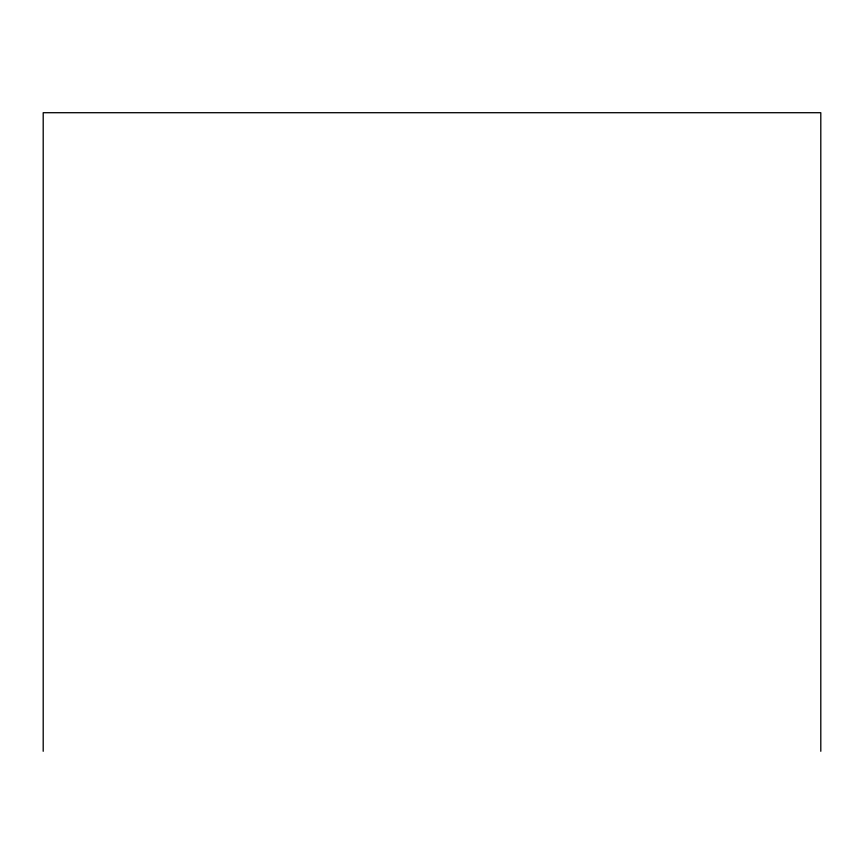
<?xml version="1.0" encoding="UTF-8"?>
<svg xmlns="http://www.w3.org/2000/svg" width="864" height="864" viewBox="0 0 864 864"><rect width="100%" height="100%" fill="white"/><g stroke="black" fill="none" stroke-linecap="round" stroke-linejoin="round"><path stroke-width="1.3" d="M820.8 751.291L820.8 112.709L43.2 112.709L43.2 751.291"/></g></svg>
